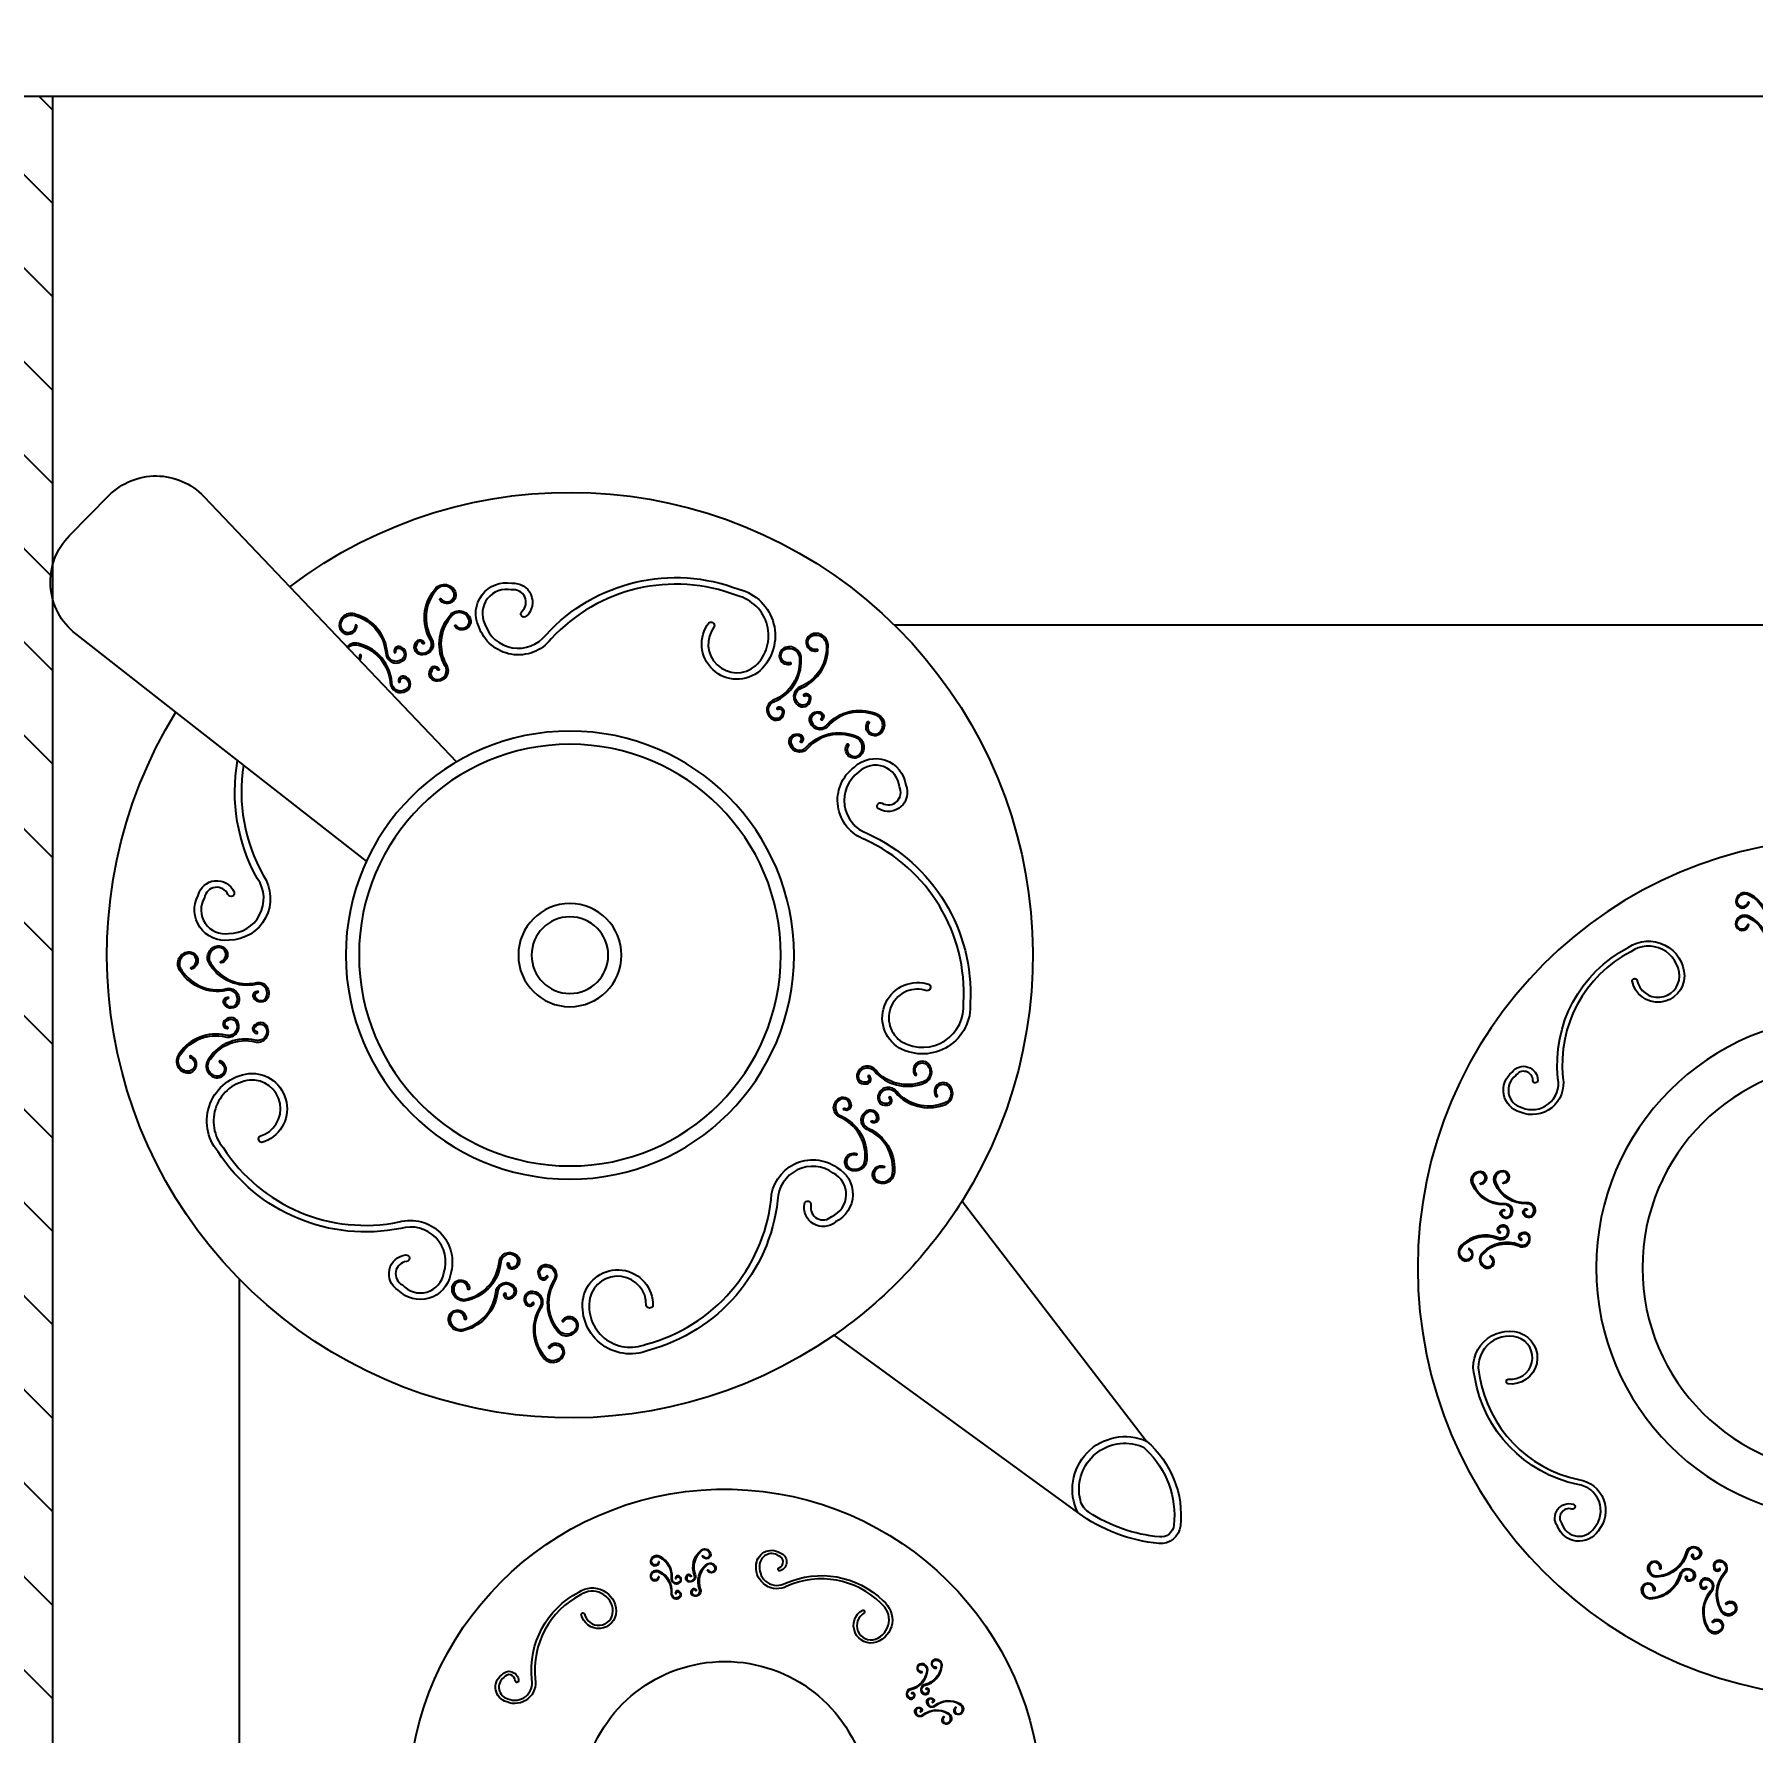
# Model space of a CAD drawing. Header units: millimetres. Extents: x 1999 to 2304, y 1614 to 1800.
# Drawn here: x 2041.0104 to 2041.2703, y 1626.0417 to 1626.2987 of the extents above; entities that cross this region are included whole.
import ezdxf

# ---------------------------------------------------------------- set-up
doc = ezdxf.new("R2010")
doc.units = ezdxf.units.MM
doc.header["$LTSCALE"] = 0.03
doc.header["$PDMODE"] = 34
doc.linetypes.add('HIDDEN', pattern=[9.524999999999999, 6.35, -3.175])
doc.layers.add('COTA', color=250, linetype='Continuous')
doc.layers.add('Layout', color=6, linetype='Continuous')
doc.styles.get("Standard").update_dxf_attribs({"font": 'arial.ttf'})
doc.dimstyles.new('TICK01', dxfattribs={"dimscale": 0, "dimtxt": 2, "dimasz": 1.5, "dimexe": 0.18, "dimexo": 0.06, "dimgap": 0.09, "dimtad": 1, "dimzin": 4, "dimdsep": 46, "dimtxsty": 'Standard', "dimblk": 'TICK1', "dimcen": 0.09, "dimclrd": 256, "dimclre": 256, "dimclrt": 4, "dimaunit": 1, "dimadec": 0, "dimazin": 0, "dimtfac": 1, "dimtix": 1, "dimtmove": 2, "dimatfit": 3, "dimldrblk": 'TICK1', "dimfxl": 1, "dimtolj": 1, "dimtzin": 12, "dimarcsym": 0})

# ---------------------------------------------------------------- blocks, each defined once
blk = doc.blocks.new('TICK1')
for p, q in [((0, 1), (0, -1)), ((0.5, 0.5), (-0.5, -0.5)), ((-1, 0), (1, 0))]:
    blk.add_line(p, q)
blk = doc.blocks.new('*D223')
at = {"layer": 'COTA', "linetype": 'HIDDEN', "lineweight": -2}
for p, q in [((2040.933096753482, 1625.812392267823), (2040.933096753482, 1626.410255481111)), ((2043.310096753481, 1625.812392267824), (2043.310096753481, 1626.410255481111))]:
    blk.add_line(p, q, dxfattribs=at)
at = {"layer": 'COTA', "lineweight": -2}
blk.add_line((2041.00809675342, 1626.401255481118), (2043.235096753543, 1626.401255481118), dxfattribs=at)
at = {"layer": 'DEFPOINTS', "color": 0}
for p in [(2043.310096753481, 1626.401255481118), (2040.933096753482, 1625.809392267826), (2043.310096753481, 1625.809392267826)]:
    blk.add_point(p, dxfattribs=at)
at = {"layer": 'COTA', "lineweight": -2, "xscale": 0.07499999993790162, "yscale": 0.07499999993790162, "zscale": 0.07499999993790162, "rotation": 180}
blk.add_blockref('TICK1', (2040.933096753482, 1626.401255481118), dxfattribs=at)
at = {"layer": 'COTA', "lineweight": -2, "xscale": 0.07499999993790162, "yscale": 0.07499999993790162, "zscale": 0.07499999993790162}
blk.add_blockref('TICK1', (2043.310096753481, 1626.401255481118), dxfattribs=at)
at = {"layer": 'COTA', "color": 4, "insert": (2042.121596753481, 1626.456846886256), "char_height": 0.09999999991720215, "attachment_point": 5}
blk.add_mtext('\\A1;2.38', dxfattribs=at)
blk = doc.blocks.new('*D248')
at = {"layer": 'COTA', "linetype": 'HIDDEN', "lineweight": -2}
for p, q in [((2044.045096753481, 1632.161392267825), (2044.045096753481, 1629.874607545169)), ((2040.933096753482, 1625.484392267824), (2040.933096753482, 1629.892607545154))]:
    blk.add_line(p, q, dxfattribs=at)
at = {"layer": 'COTA', "lineweight": -2}
blk.add_line((2041.00809675342, 1629.883607545162), (2043.970096753543, 1629.883607545162), dxfattribs=at)
at = {"layer": 'DEFPOINTS', "color": 0}
for p in [(2044.045096753481, 1632.164392267823), (2044.045096753481, 1629.883607545162), (2040.933096753482, 1625.481392267827)]:
    blk.add_point(p, dxfattribs=at)
at = {"layer": 'COTA', "lineweight": -2, "xscale": 0.07499999993790162, "yscale": 0.07499999993790162, "zscale": 0.07499999993790162, "rotation": 180}
blk.add_blockref('TICK1', (2040.933096753482, 1629.883607545162), dxfattribs=at)
at = {"layer": 'COTA', "lineweight": -2, "xscale": 0.07499999993790162, "yscale": 0.07499999993790162, "zscale": 0.07499999993790162}
blk.add_blockref('TICK1', (2044.045096753481, 1629.883607545162), dxfattribs=at)
at = {"layer": 'COTA', "color": 4, "insert": (2042.489096753481, 1629.9391989503), "char_height": 0.09999999991720215, "attachment_point": 5}
blk.add_mtext('\\A1;3.11', dxfattribs=at)
blk = doc.blocks.new('Café')
at = {"layer": 'Layout', "color": 250}
for p, q in [((-0.4499999997356099, 0.3000000005486072), (-0.4500000004527465, 0.09903343684987931)), ((-0.350966564713417, 0), (0, 0))]:
    blk.add_line(p, q, dxfattribs=at)
for points in [[(-0.3434057459171527, 0.1653000540313769, -0.9050331660209078), (-0.3427560682293915, 0.1661590647049707, -0.596243571333223), (-0.342886472781629, 0.1647924398471332, -0.3086248165771714), (-0.346487720807545, 0.1650281560064286, 0.5958408914528598), (-0.347798055142448, 0.1645742710311424, 0.6115136090079905), (-0.3470479612483359, 0.1638674318992344, 0.7168281961218632), (-0.3468800724408538, 0.1645281536934817, 0.988855708949305), (-0.3469481331330826, 0.1644233060064835, -0.7427467803439213), (-0.3470735877463085, 0.1639913473632078, -0.6304347326884606), (-0.3476758987026187, 0.1645464820776397, -0.6020962981092473), (-0.3465687604416416, 0.1649328540797796, 0.3083770235826342), (-0.3428298951866964, 0.1646806943304, 0.5930468563147251), (-0.3426864589828256, 0.166262888250003, 0.905033166019811), (-0.3434906898064582, 0.1652083496337582, 0.664168722733176)], [(-0.3416020078575457, 0.1638852763858267, -0.9050331660209078), (-0.3409523315067418, 0.1647442857633905, -0.596243571333223), (-0.341082734722022, 0.163377662201583, -0.3086248165771714), (-0.3446839840848952, 0.163613377063939, 0.5958408914528598), (-0.3459943170823863, 0.1631594933855922, 0.6115136090079905), (-0.3452442232692192, 0.1624526543373577, 0.7168281961218632), (-0.3450763357182041, 0.1631133747514468, 0.988855708949305), (-0.3451443950730209, 0.163008528361388, -0.7427467803439213), (-0.3452698496862467, 0.1625765697176575, -0.6304347326884606), (-0.345872160642557, 0.1631317044320895, -0.6020962981092473), (-0.3447650237189919, 0.1635180751377447, 0.3083770235826342), (-0.3410261571266346, 0.1632659166853045, 0.5930468563147251), (-0.3408827210037089, 0.1648481106881263, 0.905033166019811), (-0.3416869517463965, 0.163793571988208, 0.664168722733176)], [(-0.3977805563076799, 0.1496549001972198, -0.9050331660209078), (-0.3934891506096392, 0.1492760724822801, -0.596243571333223), (-0.3983990267647641, 0.1468168426376906, -0.3086248165771714), (-0.4052452977957728, 0.1595259493865342, 0.5958408914528598), (-0.4095658352489409, 0.1630045601286838, 0.6115136090079905), (-0.4103696766082976, 0.1589610411319882, 0.7168281961218632), (-0.4077733243011608, 0.1597945767371129, 0.988855708949305), (-0.4082732577303432, 0.15980272024035, -0.7427467803439213), (-0.410003990192763, 0.1593109881341661, -0.6304347326884606), (-0.4094007084759141, 0.1625314377793075, -0.6020962981092473), (-0.4057404284744734, 0.1595983594843347, 0.3083770235826342), (-0.398657742695832, 0.1463878040567579, 0.5930468563147251), (-0.3929893925501347, 0.149260503563255, 0.905033166019811), (-0.3982717781095744, 0.1497481827927913, 0.664168722733176)], [(-0.3467417780507276, 0.1584310349917359, 0.9050331660209078), (-0.3470152230938766, 0.1573893010395295, 0.596243571333223), (-0.3460217569386259, 0.1583367685757366, 0.3086248165771714), (-0.348433649168328, 0.1610214152910885, -0.5958408914528598), (-0.3488870918458815, 0.162331902409278, -0.6115136090079905), (-0.3478677744992638, 0.1621794041247995, -0.7168281961218632), (-0.3482832624381444, 0.1616389319233349, -0.988855708949305), (-0.3482429392151971, 0.1617572496124922, 0.7427467803439213), (-0.3479810104836361, 0.1621229282891363, 0.6304347326884606), (-0.348789722231686, 0.1622530758822904, 0.6020962981092473), (-0.3484088532673013, 0.1611440325441436, -0.3083770235826342), (-0.3458989487953659, 0.1583613934590176, -0.5930468563147251), (-0.3470537829157365, 0.1572703985143562, -0.905033166019811), (-0.3467222241401942, 0.1585544955532896, -0.664168722733176)], [(-0.3445754176236733, 0.157762910704605, 0.9050331660209078), (-0.344848862667277, 0.1567211767523986, 0.596243571333223), (-0.3438553965920619, 0.1576686443718245, 0.3086248165771714), (-0.3462672887412737, 0.1603532910039576, -0.5958408914528598), (-0.3467207314192819, 0.1616637781221471, -0.6115136090079905), (-0.3457014154905664, 0.1615112786244026, -0.7168281961218632), (-0.3461169020920352, 0.1609708077198775, -0.988855708949305), (-0.3460765788690878, 0.1610891254090348, 0.7427467803439213), (-0.3458146514749387, 0.1614548027887395, 0.6304347326884606), (-0.346623363222534, 0.1615849503818936, 0.6020962981092473), (-0.346242492921192, 0.1604759083411409, -0.3083770235826342), (-0.3437325897866685, 0.1576932679586207, -0.5930468563147251), (-0.3448874239065844, 0.1566022730139593, -0.905033166019811), (-0.3445558637126851, 0.1578863712657039, -0.664168722733176)], [(-0.3554724577147681, 0.1495460012006333, -0.9050331660209078), (-0.3537860545156946, 0.153510307333363, -0.596243571333223), (-0.3529644230657141, 0.148080794141606, -0.3086248165771714), (-0.3671671169136062, 0.1454969327928666, 0.5958408914528598), (-0.3718105906650635, 0.1424628060494797, 0.6115136090079905), (-0.3682133768852509, 0.1404487926970432, 0.7168281961218632), (-0.3682037989592573, 0.1431756473930363, 0.988855708949305), (-0.3683660318847615, 0.1427026984333679, -0.7427467803439213), (-0.3684331932154237, 0.1409047194197228, -0.6304347326884606), (-0.3713095981679544, 0.1424736496319383, -0.6020962981092473), (-0.3673889866854552, 0.1450484114884603, 0.3083770235826342), (-0.3526363309883891, 0.1477021597265775, 0.5930468563147251), (-0.353616814005818, 0.1539807931740143, 0.905033166019811), (-0.3557129718460601, 0.1491076473967041, 0.664168722733176)], [(-0.2270815724573367, 0.1509515583593384, 0.9050331660209078), (-0.2258312671024214, 0.1519746388066778, 0.596243571333223), (-0.2278722238193041, 0.1517007799775456, 0.3086248165771714), (-0.2273123258705709, 0.1463163803405223, -0.5958408914528598), (-0.2279174881623476, 0.144326280678797, -0.6115136090079905), (-0.2290199992075941, 0.1454100516239123, -0.7168281961218632), (-0.2280392728152947, 0.1456996019442158, -0.988855708949305), (-0.2281925243546539, 0.1455915721344354, 0.7427467803439213), (-0.2288327924616169, 0.1453787480463689, 0.6304347326884606), (-0.2279661484490134, 0.14450778726723, 0.6020962981092473), (-0.2274505251243681, 0.1461894433405178, -0.3083770235826342), (-0.2280429647298661, 0.1517791743863199, -0.5930468563147251), (-0.2256796380097512, 0.1520849327562246, -0.905033166019811), (-0.227214154342164, 0.1508189765536372, -0.664168722733176)], [(-0.2250417100499362, 0.1482307403725827, 0.9050331660209078), (-0.2237914047764207, 0.1492538209031409, 0.596243571333223), (-0.2258323614933033, 0.1489799620740087, 0.3086248165771714), (-0.2252724635445702, 0.1435955624369853, -0.5958408914528598), (-0.2258776258363469, 0.1416054627752601, -0.6115136090079905), (-0.2269801368815934, 0.1426892337199206, -0.7168281961218632), (-0.225999410489294, 0.1429787840402241, -0.988855708949305), (-0.2261526619472534, 0.1428707541472249, 0.7427467803439213), (-0.2267929301356162, 0.1426579301428319, 0.6304347326884606), (-0.2259262861230127, 0.1417869693641478, 0.6020962981092473), (-0.2254106627983674, 0.1434686254365261, -0.3083770235826342), (-0.2260031024038653, 0.149058356482783, -0.5930468563147251), (-0.2236397756837505, 0.1493641148526876, -0.905033166019811), (-0.2251742920157085, 0.1480981586501002, -0.664168722733176)], [(-0.3866324583946152, 0.1440971565239124, 0.9050331660209078), (-0.3877077050319713, 0.1440353038033209, 0.596243571333223), (-0.3864996125230391, 0.1433832450743466, 0.3086248165771714), (-0.3846916776119542, 0.1465066917539843, -0.5958408914528598), (-0.383585451100771, 0.1473429054776716, -0.6115136090079905), (-0.3834155001154613, 0.1463263528257812, -0.7168281961218632), (-0.3840579116435947, 0.1465544898460394, -0.988855708949305), (-0.3839329252987227, 0.1465527017098793, 0.7427467803439213), (-0.3835042041182533, 0.1464165937059079, 0.6304347326884606), (-0.3836303315920304, 0.1472259424126605, 0.6020962981092473), (-0.3845673987166265, 0.1465210007004316, -0.3083770235826342), (-0.386438243244811, 0.1432740581699363, -0.5930468563147251), (-0.3878327054867441, 0.1440352336890101, -0.905033166019811), (-0.3865089978494325, 0.1441167103293992, -0.664168722733176)], [(-0.3790687424643693, 0.1430470453069574, -0.9050331660209078), (-0.3780510141145896, 0.1426946134897662, -0.596243571333223), (-0.3793910479839724, 0.1423963255747367, -0.3086248165771714), (-0.3802797165376433, 0.1458941556902573, 0.5958408914528598), (-0.3811163010177552, 0.1470001001393939, 0.6115136090079905), (-0.3815567532560635, 0.1460682933425232, 0.7168281961218632), (-0.3808764896307366, 0.1461127961574675, 0.988855708949305), (-0.3809972368817398, 0.1461451250788741, -0.7427467803439213), (-0.381446822151247, 0.1461309565383999, -0.6304347326884606), (-0.38110498242213, 0.1468753341773663, -0.6020962981092473), (-0.3803953958731654, 0.1459417797027527, 0.3083770235826342), (-0.3794798409185205, 0.1423079852024784, 0.5930468563147251), (-0.3779307612339835, 0.1426604934376883, 0.905033166019811), (-0.379182207806025, 0.1430994924457991, 0.664168722733176)], [(-0.2360878342014985, 0.1461435020614772, -0.9050331660209078), (-0.2376336053885097, 0.1456738769152253, -0.596243571333223), (-0.2362704332103931, 0.1472173366678362, -0.3086248165771714), (-0.2321080525248362, 0.1437561479478973, 0.5958408914528598), (-0.2301177485510379, 0.1431516565467064, 0.6115136090079905), (-0.2304048025393968, 0.1446707643603986, 0.7168281961218632), (-0.2311910825724226, 0.1440169856737157, 0.988855708949305), (-0.2310160488273141, 0.1440842135802995, -0.7427467803439213), (-0.2304829577892633, 0.144497795872212, -0.6304347326884606), (-0.2302414878154195, 0.1432930815353757, -0.6020962981092473), (-0.2319256834630323, 0.1438003486005073, 0.3083770235826342), (-0.2362405689095795, 0.1474028256061501, 0.5930468563147251), (-0.2378096188640484, 0.145609256417174, 0.905033166019811), (-0.2359039008692889, 0.1461798935406478, 0.664168722733176)], [(-0.3865984416793253, 0.1418303629493494, 0.9050331660209078), (-0.3876736869797242, 0.1417685115252425, 0.596243571333223), (-0.386465594470792, 0.141116452796723, 0.3086248165771714), (-0.3846576594787621, 0.144239899393142, -0.5958408914528598), (-0.3835514343854811, 0.1450761119031085, -0.6115136090079905), (-0.3833814834001714, 0.1440595592516729, -0.7168281961218632), (-0.3840238949292143, 0.1442876962714763, -0.988855708949305), (-0.3838989071650758, 0.144285909349037, 0.7427467803439213), (-0.3834701859850611, 0.1441498013446108, 0.6304347326884606), (-0.3835963135397833, 0.1449591501345822, 0.6020962981092473), (-0.3845333805834343, 0.1442542083391345, -0.3083770235826342), (-0.3864042265295211, 0.141007264595828, -0.5930468563147251), (-0.387798687434497, 0.1417684414118412, -0.905033166019811), (-0.3864749797162403, 0.1418499179681021, -0.664168722733176)], [(-0.3798568914226053, 0.1408943975898183, -0.9050331660209078), (-0.3788391617358684, 0.1405419670691117, -0.596243571333223), (-0.3801791970236081, 0.1402436779403615, -0.3086248165771714), (-0.381067864239867, 0.1437415093532763, 0.5958408914528598), (-0.3819044499759912, 0.1448474524222547, 0.6115136090079905), (-0.3823449022952445, 0.1439156457086028, 0.7168281961218632), (-0.3816646386699176, 0.1439601485235471, 0.988855708949305), (-0.3817853858399758, 0.1439924773612802, -0.7427467803439213), (-0.3822349698530161, 0.1439783102014189, -0.6304347326884606), (-0.3818931301243538, 0.1447226878403853, -0.6020962981092473), (-0.3811835448314014, 0.143789131984704, 0.3083770235826342), (-0.3802679885397993, 0.140155338781824, 0.5930468563147251), (-0.3787189089362073, 0.1405078471007073, 0.905033166019811), (-0.3799703555082488, 0.1409468461088181, 0.664168722733176)], [(-0.2351463308118582, 0.1428363175255072, -0.9050331660209078), (-0.2366921019993242, 0.1423666923788005, -0.596243571333223), (-0.23532893115771, 0.1439101508349268, -0.3086248165771714), (-0.2311665491356507, 0.140448963412382, 0.5958408914528598), (-0.2291762464988096, 0.1398444707137969, 0.6115136090079905), (-0.2294632991502112, 0.1413635798244286, 0.7168281961218632), (-0.2302495791832371, 0.1407098011377457, 0.988855708949305), (-0.2300745454376738, 0.1407770290438748, -0.7427467803439213), (-0.229541454399623, 0.141190611336242, -0.6304347326884606), (-0.229299984426234, 0.1399858969998604, -0.6020962981092473), (-0.2309841800729373, 0.1404931640645373, 0.3083770235826342), (-0.2352990655199392, 0.1440956410701801, 0.5930468563147251), (-0.2368681154744081, 0.142302071881204, 0.905033166019811), (-0.2349623974791939, 0.1428727090046777, 0.664168722733176)], [(-0.2580510389275332, 0.114145345763518, -0.9050331660209078), (-0.2566022908272316, 0.1078476948950993, -0.596243571333223), (-0.262386443665946, 0.1137121329666115, -0.3086248165771714), (-0.2474292455444811, 0.1293699146963263, 0.5958408914528598), (-0.2444693940883553, 0.1371459535093891, 0.6115136090079905), (-0.2506104165563556, 0.1364184254612155, 0.7168281961218632), (-0.2482178316968202, 0.1331008743068196, 0.988855708949305), (-0.2484379459992851, 0.1338178472146865, -0.7427467803439213), (-0.2499416826972265, 0.1360589535775034, -0.6304347326884606), (-0.2450678005861846, 0.1366910809883848, -0.6020962981092473), (-0.2475554524125982, 0.1301098243302476, 0.3083770235826342), (-0.2631184258102621, 0.1138823430760567, 0.5930468563147251), (-0.2563928522131391, 0.1071275309859629, 0.905033166019811), (-0.2581456561897539, 0.1148893533877526, 0.664168722733176)], [(-0.4030466874892227, 0.1094430670512452, 0.9050331660209078), (-0.4011795290539339, 0.110517142830588, 0.596243571333223), (-0.4039239267540324, 0.1106005292397754, 0.3086248165771714), (-0.4043577996840213, 0.1033956718641207, -0.5958408914528598), (-0.4055864793281216, 0.1009092505053673, -0.6115136090079905), (-0.4068012463408195, 0.1025746006742452, -0.7168281961218632), (-0.4054481661069076, 0.1027423199951158, -0.988855708949305), (-0.40567324964195, 0.1026335203512758, 0.7427467803439213), (-0.4065617801138615, 0.1024927282726935, 0.6304347326884606), (-0.4056110361466381, 0.1011585999747808, 0.6020962981092473), (-0.4045671930580284, 0.1032587272387104, -0.3083770235826342), (-0.4041314947148749, 0.1107407707616517, -0.5930468563147251), (-0.4009560865310959, 0.1106292745246833, -0.905033166019811), (-0.4032499184813787, 0.1092974756809895, -0.664168722733176)], [(-0.3884400610386365, 0.1030593401431474, -0.9050331660209078), (-0.3969822091089554, 0.1019322112236409, -0.596243571333223), (-0.3884672094609414, 0.1088686033120325, -0.3086248165771714), (-0.369574299947999, 0.08703676272835992, 0.5958408914528598), (-0.3596269580675653, 0.08212539679362862, 0.6115136090079905), (-0.3598165828966557, 0.09036850428702792, 0.7168281961218632), (-0.3645224253600645, 0.0876119936481814, 0.988855708949305), (-0.3635429495479912, 0.08781355446382122, -0.7427467803439213), (-0.3603782303794105, 0.08952630099093994, -0.6304347326884606), (-0.36015510389052, 0.08297716283988166, -0.6020962981092473), (-0.3685762454429096, 0.08711077791832622, 0.3083770235826342), (-0.3881487829239632, 0.109818676192674, 0.5930468563147251), (-0.3979645709387114, 0.1017452240910757, 0.905033166019811), (-0.3874405593414849, 0.1030909077488218, 0.664168722733176)], [(-0.4159395170863718, 0.1050757985702262, -0.9050331660209078), (-0.418075054397832, 0.1047940159745053, -0.596243571333223), (-0.4159463051541934, 0.1065281133481335, -0.3086248165771714), (-0.4112230768137124, 0.101070154216643, 0.5958408914528598), (-0.4087362422856131, 0.09984231169784152, 0.6115136090079905), (-0.4087836479052385, 0.1019030893028798, 0.7168281961218632), (-0.4099601088150848, 0.1012139612774376, 0.988855708949305), (-0.4097152401554922, 0.1012643511151623, -0.7427467803439213), (-0.4089240593812065, 0.1016925387405649, -0.6304347326884606), (-0.4088682777387476, 0.1000552541821094, -0.6020962981092473), (-0.4109735631877811, 0.1010886580145893, 0.3083770235826342), (-0.4158666975781671, 0.1067656326038673, 0.5930468563147251), (-0.4183206455645632, 0.1047472685848447, 0.905033166019811), (-0.4156896416620839, 0.1050836904722132, 0.664168722733176)], [(-0.4009546869415317, 0.1054204365639748, 0.9050331660209078), (-0.3990875285066977, 0.1064945123428629, 0.596243571333223), (-0.4018319262063414, 0.106577898752505, 0.3086248165771714), (-0.4022657991367851, 0.09937304137685032, -0.5958408914528598), (-0.4034944787804307, 0.09688662001809689, -0.6115136090079905), (-0.4047092471305405, 0.09855196888958062, -0.7168281961218632), (-0.4033561655592166, 0.09871968950784549, -0.988855708949305), (-0.403581249094259, 0.09861088986355071, 0.7427467803439213), (-0.4044697809035824, 0.0984700964884837, 0.6304347326884606), (-0.4035190369368138, 0.09713596819011627, 0.6020962981092473), (-0.4024751925103374, 0.09923609675144007, -0.3083770235826342), (-0.4020394941671839, 0.1067181402739266, -0.5930468563147251), (-0.3988640859834049, 0.1066066440374129, -0.905033166019811), (-0.4011579192710997, 0.1052748438967797, -0.664168722733176)], [(-0.4468902141834405, 0.07739039406743586, -0.9050331660209078), (-0.4484579197114726, 0.06891802584988227, -0.596243571333223), (-0.4524235409357971, 0.0791597358259537, -0.3086248165771714), (-0.4258219964540331, 0.09038155130230052, 0.5958408914528598), (-0.4180771114515665, 0.09832433862567314, 0.6115136090079905), (-0.4259753708033713, 0.1006912550895436, 0.7168281961218632), (-0.4248079586291169, 0.09536392424462292, 0.988855708949305), (-0.4246969790633557, 0.09635774774261563, -0.7427467803439213), (-0.4253479458452603, 0.0998968419247035, -0.6304347326884606), (-0.419050395791146, 0.09808525195677475, -0.6020962981092473), (-0.4255839736269991, 0.09135362875787223, 0.3083770235826342), (-0.4532287148012983, 0.07975616606137237, 0.5930468563147251), (-0.4485836499247853, 0.0679259620772541, 0.905033166019811), (-0.4466113731159567, 0.07835073202687681, 0.664168722733176)], [(-0.4154198626074503, 0.1005205571721604, -0.9050331660209078), (-0.4175553999189106, 0.1002387745759847, -0.596243571333223), (-0.415426650675272, 0.1019728719496129, -0.3086248165771714), (-0.410703422334791, 0.09651491281812241, 0.5958408914528598), (-0.4082165878876367, 0.09528707038299444, 0.6115136090079905), (-0.408263993426317, 0.09734784790481399, 0.7168281961218632), (-0.4094404543361634, 0.09665871987891705, 0.988855708949305), (-0.4091955857579705, 0.09670910980076997, -0.7427467803439213), (-0.408404404902285, 0.09713729734204435, -0.6304347326884606), (-0.4083486233407712, 0.09550001286680754, -0.6020962981092473), (-0.4104539087088597, 0.09653341661561399, 0.3083770235826342), (-0.4153470430992456, 0.1022103912048919, 0.5930468563147251), (-0.4178009910856417, 0.1001920271863241, 0.905033166019811), (-0.4151699871831624, 0.1005284490732379, 0.664168722733176)], [(-0.2640302076124499, 0.09456623746609694, 0.9050331660209078), (-0.2646168493829464, 0.09607149679186477, 0.596243571333223), (-0.2649870841833035, 0.09404580471846202, 0.3086248165771714), (-0.2596931971334016, 0.0929144300025655, -0.5958408914528598), (-0.2579875052538227, 0.09172391165202498, -0.6115136090079905), (-0.2593589275033992, 0.09101026320331584, -0.7168281961218632), (-0.2593312454164334, 0.09203246474544358, -0.988855708949305), (-0.2592758600117122, 0.09185333183177136, 0.7427467803439213), (-0.2592713063258998, 0.09117863513893099, 0.6304347326884606), (-0.2581751659631664, 0.09173372073246355, 0.6020962981092473), (-0.2596151799798463, 0.0927437674176872, -0.3083770235826342), (-0.265114403141979, 0.09390764659474371, -0.5930468563147251), (-0.2646748883180408, 0.09624978866258971, -0.905033166019811), (-0.2639450840988502, 0.09439917409690679, -0.664168722733176)], [(-0.2608122032402207, 0.0956654834112669, 0.9050331660209078), (-0.2613988450912075, 0.09717074282025351, 0.596243571333223), (-0.2617690798920194, 0.09514505074776025, 0.3086248165771714), (-0.2564751940976748, 0.09401367465125077, -0.5958408914528598), (-0.2547695022185508, 0.09282315630071025, -0.6115136090079905), (-0.2561409232125698, 0.09210950923170458, -0.7168281961218632), (-0.2561132410437494, 0.09313171069061355, -0.988855708949305), (-0.256057855639483, 0.09295257777694133, 0.7427467803439213), (-0.2560533020346156, 0.09227788116731972, 0.6304347326884606), (-0.2549571615913919, 0.09283296667717877, 0.6020962981092473), (-0.2563971756071624, 0.09384301336285716, -0.3083770235826342), (-0.2618964001071618, 0.09500689124297423, -0.5930468563147251), (-0.2614568853641686, 0.09734903339449374, -0.905033166019811), (-0.2607270810635782, 0.09549841874513731, -0.664168722733176)], [(-0.2622405616270953, 0.08451500120236233, -0.9050331660209078), (-0.262271590598175, 0.08289976442574698, -0.596243571333223), (-0.2633182650879462, 0.08467317235954397, -0.3086248165771714), (-0.258740233115077, 0.0875622657204076, 0.5958408914528598), (-0.2575502886970753, 0.0892683594142909, 0.6115136090079905), (-0.2590837514503619, 0.08946478539155578, 0.7168281961218632), (-0.2587049453622967, 0.08851495933276965, 0.988855708949305), (-0.2587147941571857, 0.08870220064272871, -0.7427467803439213), (-0.258943399857344, 0.08933700451780169, -0.6304347326884606), (-0.2577230293668435, 0.08919437946678954, -0.6020962981092473), (-0.258725914513434, 0.08774936831650848, 0.3083770235826342), (-0.263485446224422, 0.08475889503279177, 0.5930468563147251), (-0.2622645254250529, 0.08271239677424091, 0.905033166019811), (-0.2622183332050554, 0.08470117982051306, 0.664168722733176)], [(-0.2588043008013301, 0.08438844840748061, -0.9050331660209078), (-0.2588353311089122, 0.08277321033438056, -0.596243571333223), (-0.259882004181236, 0.08454661948098874, -0.3086248165771714), (-0.2553039722083668, 0.08743571284230711, 0.5958408914528598), (-0.2541140292078126, 0.08914180532292448, 0.6115136090079905), (-0.2556474919615539, 0.08933823130018936, 0.7168281961218632), (-0.2552686845360768, 0.08838840653788793, 0.988855708949305), (-0.2552785333309657, 0.088575647847847, -0.7427467803439213), (-0.2555071403685361, 0.08921045042598053, -0.6304347326884606), (-0.2542867698775808, 0.08906782537496838, -0.6020962981092473), (-0.2552896550241712, 0.08762281422514206, 0.3083770235826342), (-0.2600491867356141, 0.08463234094142535, 0.5930468563147251), (-0.2588282645178879, 0.08258584389568568, 0.905033166019811), (-0.2587820737167021, 0.08457462572914665, 0.664168722733176)], [(-0.3525453850306803, 0.08217873955510413, -0.9050331660209078), (-0.3534732942266601, 0.08412267956765618, -0.596243571333223), (-0.351166248221034, 0.08263398441459913, -0.3086248165771714), (-0.3548975191229147, 0.07645532591260462, 0.5958408914528598), (-0.355296791593446, 0.07371078121951768, 0.6115136090079905), (-0.3533515264994094, 0.07439268122772091, 0.7168281961218632), (-0.3543704715375497, 0.07529861017138728, 0.988855708949305), (-0.3542468785622077, 0.07508129774697636, -0.7427467803439213), (-0.3535951618800937, 0.0744611570924576, -0.6304347326884606), (-0.3551350744442061, 0.07390215708375081, -0.6020962981092473), (-0.3548028178734057, 0.07622374156954947, 0.3083770235826342), (-0.3509157560747553, 0.08263167042861141, 0.5930468563147251), (-0.353593644900684, 0.08434180446630535, 0.905033166019811), (-0.352460664822047, 0.08194353156960688, 0.664168722733176)], [(-0.3567170958253882, 0.08027687104305414, -0.9050331660209078), (-0.3576450036844108, 0.08222081235300038, -0.596243571333223), (-0.3553379590975965, 0.0807321159866774, -0.3086248165771714), (-0.3590692299180773, 0.07455345740055463, 0.5958408914528598), (-0.3594685023886086, 0.0718089127074677, 0.6115136090079905), (-0.3575232359571601, 0.07249081401261037, 0.7168281961218632), (-0.3585421823327124, 0.07339674165979204, 0.988855708949305), (-0.3584185893569156, 0.07317942923538112, -0.7427467803439213), (-0.3577668713382991, 0.0725592898778018, -0.6304347326884606), (-0.3593067839019568, 0.07200028986864027, -0.6020962981092473), (-0.3589745273316112, 0.07432187435398419, 0.3083770235826342), (-0.355087465532506, 0.08072980321395562, 0.5930468563147251), (-0.3577653543584347, 0.08243993725164955, 0.905033166019811), (-0.3566323742802524, 0.08004166435449633, 0.664168722733176)], [(-0.3444077622070836, 0.07126648956210602, 0.9050331660209078), (-0.342809272424347, 0.06982262312914145, 0.596243571333223), (-0.34357803188459, 0.07245846954111812, 0.3086248165771714), (-0.3505643320909257, 0.07064468310346683, -0.5958408914528598), (-0.3533087426067141, 0.0710448798720904, -0.6115136090079905), (-0.3521002856427913, 0.07271481377011924, -0.7168281961218632), (-0.3515226489507768, 0.07147978703079616, -0.988855708949305), (-0.3516956785765615, 0.07166023299561175, 0.7427467803439213), (-0.352104151137155, 0.07246176858944864, 0.6304347326884606), (-0.3530791874095485, 0.07114528850189572, 0.6020962981092473), (-0.3507592810697133, 0.07080150900929993, -0.3083770235826342), (-0.3435087970651693, 0.07269921414382452, -0.5930468563147251), (-0.3426335811859644, 0.0696447676298817, -0.905033166019811), (-0.3446090299762545, 0.07141478405065982, -0.664168722733176)], [(-0.2385955098716295, 0.05373877921647363, -0.9050331660209078), (-0.2321584006554076, 0.05317053829321594, -0.596243571333223), (-0.2395232135509104, 0.04948169482304365, -0.3086248165771714), (-0.2497926207656747, 0.06854535429783937, 0.5958408914528598), (-0.2562734289508626, 0.07376326846588199, 0.6115136090079905), (-0.2574791889846892, 0.0676979919162477, 0.7168281961218632), (-0.2535846604837388, 0.06894829528209812, 0.988855708949305), (-0.2543345613357815, 0.0689605099300934, -0.7427467803439213), (-0.2569306607797444, 0.06822291120579393, -0.6304347326884606), (-0.2560257361587901, 0.07305358757639624, -0.6020962981092473), (-0.2505353161554922, 0.06865397013461916, 0.3083770235826342), (-0.2399112881157635, 0.04883813630340228, 0.5930468563147251), (-0.2314087635254509, 0.05314718487306891, 0.905033166019811), (-0.2393323419451008, 0.05387870380036475, 0.664168722733176)], [(-0.4574751944273885, 0.06547134723251702, 0.9050331660209078), (-0.4579197181951713, 0.06757902757300371, 0.596243571333223), (-0.4588470890917051, 0.06499471758235131, 0.3086248165771714), (-0.4521289369185979, 0.06235565752086814, -0.5958408914528598), (-0.450143892855067, 0.06041876701402771, -0.6115136090079905), (-0.4521031172412222, 0.05977807593518492, -0.7168281961218632), (-0.4518445032872478, 0.06111676002393551, -0.988855708949305), (-0.4518105838592419, 0.06086907133550312, 0.7427467803439213), (-0.451951253612151, 0.05998052120622788, 0.6304347326884606), (-0.4503886259849423, 0.06047246398912876, 0.6020962981092473), (-0.4520634003438317, 0.06211419481888925, -0.3083770235826342), (-0.4590446081074333, 0.06484064689794877, -0.5930468563147251), (-0.457957314619307, 0.06782618404832874, -0.905033166019811), (-0.4573995310215651, 0.06523307158096259, -0.664168722733176)], [(-0.4530029824236408, 0.06621789515367027, 0.9050331660209078), (-0.4534475049354114, 0.06832557687476992, 0.596243571333223), (-0.4543748758319452, 0.06574126688366277, 0.3086248165771714), (-0.4476567235774382, 0.06310220673850608, -0.5958408914528598), (-0.4456716795948523, 0.06116531631579392, -0.6115136090079905), (-0.4476309039814623, 0.06052462523649638, -0.7168281961218632), (-0.4473722900270332, 0.06186330932524697, -0.988855708949305), (-0.4473383705990273, 0.06161562063681458, 0.7427467803439213), (-0.4474790403519364, 0.06072707050799409, 0.6304347326884606), (-0.4459164127251825, 0.06121901329134971, 0.6020962981092473), (-0.4475911870836171, 0.0628607441202007, -0.3083770235826342), (-0.4545723961846306, 0.06558719490277554, -0.5930468563147251), (-0.4534851013590924, 0.06857273335009495, -0.905033166019811), (-0.4529273177613504, 0.06597962088227405, -0.664168722733176)], [(-0.3475870484153347, 0.06803381763739935, 0.9050331660209078), (-0.3459885572951862, 0.06658995250091948, 0.596243571333223), (-0.3467573180123509, 0.06922579753273794, 0.3086248165771714), (-0.3537436182182319, 0.06741201109463191, -0.5958408914528598), (-0.3564880288149652, 0.06781220794692899, -0.6115136090079905), (-0.3552795705140852, 0.06948214314144252, -0.7168281961218632), (-0.3547019351590279, 0.06824711510563475, -0.988855708949305), (-0.3548749647852674, 0.06842756107090509, 0.7427467803439213), (-0.3552834372644611, 0.06922909658106846, 0.6304347326884606), (-0.3562584722003521, 0.06791261778954549, 0.6020962981092473), (-0.3539385658596075, 0.0675688382978592, -0.3083770235826342), (-0.346688081855973, 0.06946654343238379, -0.5930468563147251), (-0.3458128673946703, 0.06641209570472029, -0.905033166019811), (-0.3477883161849604, 0.06818211212595315, -0.664168722733176)], [(-0.3459653515619721, 0.05540208185294659, -0.9050331660209078), (-0.3496769842540743, 0.06317784571029961, -0.596243571333223), (-0.3404488029887034, 0.05722306258786602, -0.3086248165771714), (-0.3553738864334264, 0.03250842841208623, 0.5958408914528598), (-0.3569709777343633, 0.02153024842647255, 0.6115136090079905), (-0.3491899132636718, 0.02425785226643029, 0.7168281961218632), (-0.3532656962543115, 0.02788156561501864, 0.988855708949305), (-0.3527713255261915, 0.02701231445399799, -0.7427467803439213), (-0.3501644548687182, 0.02453175581041478, -0.6304347326884606), (-0.3563241050437682, 0.02229575569054987, -0.6020962981092473), (-0.3549950788424212, 0.03158209371650855, 0.3083770235826342), (-0.3394468314836558, 0.05721380898677353, 0.5930468563147251), (-0.3501583868696798, 0.06405434522167752, 0.905033166019811), (-0.3456264665546769, 0.05446125363351939, 0.664168722733176)], [(-0.4573057793745647, 0.05185997587051361, -0.9050331660209078), (-0.4576977054630333, 0.04974188418174208, -0.596243571333223), (-0.4586891111239311, 0.05230231137267083, -0.3086248165771714), (-0.452038723939495, 0.05510776615147961, 0.5958408914528598), (-0.4501025037320687, 0.05709346205168231, 0.6115136090079905), (-0.4520770678814188, 0.05768519179520126, 0.7168281961218632), (-0.4517852145036159, 0.05635335940843333, 0.988855708949305), (-0.4517574702808815, 0.05660181463400704, -0.7427467803439213), (-0.4519202120168302, 0.05748658822159314, -0.6304347326884606), (-0.4503458245230831, 0.05703369075018827, -0.6020962981092473), (-0.4519792192963905, 0.05535078460553677, 0.3083770235826342), (-0.4588904045699564, 0.05245141891037974, 0.5930468563147251), (-0.4577291376617723, 0.04949386854178783, 0.905033166019811), (-0.4572360685001513, 0.05210006107137133, 0.664168722733176)], [(-0.4528129046775575, 0.05094655016483784, -0.9050331660209078), (-0.4532048307660261, 0.04882845847697581, -0.596243571333223), (-0.4541962363455241, 0.05138888558423105, -0.3086248165771714), (-0.4475458505798997, 0.0541943391497739, 0.5958408914528598), (-0.4456096290355163, 0.05618003634646129, 0.6115136090079905), (-0.4475841945213688, 0.0567717647930408, 0.7168281961218632), (-0.4472923411435659, 0.05543993240627287, 0.988855708949305), (-0.4472645955838743, 0.05568838892924077, -0.7427467803439213), (-0.447427337238878, 0.05657316243269861, -0.6304347326884606), (-0.4458529497455856, 0.05612026496174849, -0.6020962981092473), (-0.4474863445993833, 0.05443735890031576, 0.3083770235826342), (-0.4543975298724945, 0.05153799320561347, 0.5930468563147251), (-0.4532362643017223, 0.04858044154008212, 0.905033166019811), (-0.4527431951401013, 0.05118663406921087, 0.664168722733176)], [(-0.2218733636700563, 0.04540216305849754, 0.9050331660209078), (-0.2234862329978569, 0.0453093846676893, 0.596243571333223), (-0.2216740928975014, 0.04433129787139478, 0.3086248165771714), (-0.2189621904904016, 0.04901646784901459, -0.5958408914528598), (-0.2173028527695351, 0.05027078653120043, -0.6115136090079905), (-0.2170479249539312, 0.04874595884984956, -0.7168281961218632), (-0.2180115429159741, 0.04908816373153968, -0.988855708949305), (-0.2178240620205543, 0.04908548278308444, 0.7427467803439213), (-0.2171809809183287, 0.04888132012820279, 0.6304347326884606), (-0.2173701722099395, 0.05009534327155052, 0.6020962981092473), (-0.2187757721471826, 0.04903793126823075, -0.3083770235826342), (-0.221582040357589, 0.04416751625967663, -0.5930468563147251), (-0.2236737323842135, 0.04530928083522667, -0.905033166019811), (-0.221688172143331, 0.04543149437313332, -0.664168722733176)], [(-0.2218223365512131, 0.04200197460022537, 0.9050331660209078), (-0.2234352058790137, 0.04190919620941713, 0.596243571333223), (-0.2216230671156154, 0.04093110811618317, 0.3086248165771714), (-0.2189111633711036, 0.04561627939119717, -0.5958408914528598), (-0.2172518256506919, 0.04687059807292826, -0.6115136090079905), (-0.2169968991725, 0.04534576909463794, -0.7168281961218632), (-0.2179605157971309, 0.04568797527326751, -0.988855708949305), (-0.2177730349017111, 0.04568529432526702, 0.7427467803439213), (-0.2171299537185405, 0.04548113158671185, 0.6304347326884606), (-0.2173191450910963, 0.04669515481327835, 0.6020962981092473), (-0.2187247463652966, 0.04563774151301914, -0.3083770235826342), (-0.2215310131578008, 0.04076732771773095, -0.5930468563147251), (-0.2236227052653703, 0.04190909237740925, -0.905033166019811), (-0.2216371450244878, 0.0420313059153159, -0.664168722733176)], [(-0.3578298318038833, 0.01819157910614422, -0.9050331660209078), (-0.3562677742324922, 0.01967478230363895, -0.596243571333223), (-0.3569706915964161, 0.01702061986753733, -0.3086248165771714), (-0.3639999710403572, 0.01865995902500117, 0.5958408914528598), (-0.3667335697027738, 0.01819157949222472, 0.6115136090079905), (-0.3654839236155567, 0.01655223978588083, 0.7168281961218632), (-0.3649372058548579, 0.01780126227805567, 0.988855708949305), (-0.3651056908101964, 0.01761656491163421, -0.7427467803439213), (-0.3654940861197247, 0.01680511169371357, -0.6304347326884606), (-0.3665015861238317, 0.01809691515910572, -0.6020962981092473), (-0.3641909552952711, 0.01849832912722604, 0.3083770235826342), (-0.3568954845227381, 0.01678167232449823, 0.5930468563147251), (-0.3560965641509029, 0.0198569561201225, 0.905033166019811), (-0.3580273471993678, 0.01803832069373357, 0.664168722733176)], [(-0.3547319192925897, 0.01481175613963615, -0.9050331660209078), (-0.3531698603837867, 0.01629496063407032, -0.596243571333223), (-0.3538727776663109, 0.01364079811384045, -0.3086248165771714), (-0.3609020585290637, 0.0152801360584931, 0.5958408914528598), (-0.3636356571100805, 0.01481175644158839, 0.6115136090079905), (-0.3623860111038084, 0.01317241681937276, 0.7168281961218632), (-0.3618392933435643, 0.0144214393115476, 0.988855708949305), (-0.3620077769614909, 0.01423674324161084, -0.7427467803439213), (-0.3623961736075216, 0.0134252887272055, -0.6304347326884606), (-0.3634036736125381, 0.0147170921921429, -0.6020962981092473), (-0.3610930427025778, 0.01511850607704446, 0.3083770235826342), (-0.3537975720114446, 0.01340184935753541, 0.5930468563147251), (-0.3529986503021973, 0.01647713445009913, 0.905033166019811), (-0.3549294333502075, 0.01465849902416494, 0.664168722733176)], [(-0.3666523280057845, 0.00572507634961994, 0.9050331660209078), (-0.3675315653367761, 0.003758642137484003, 0.596243571333223), (-0.3652622873933069, 0.005304298030125665, 0.3086248165771714), (-0.3691461853436522, 0.01138817391012026, -0.5958408914528598), (-0.369613644502806, 0.01412193071820411, -0.6115136090079905), (-0.3676520098110814, 0.01348865661822174, -0.7168281961218632), (-0.3686480914198, 0.01255764821081584, -0.988855708949305), (-0.3685299460394162, 0.01277796971390899, 0.7427467803439213), (-0.3678938648322401, 0.01341413866049379, 0.6304347326884606), (-0.3694472134025091, 0.01393463833511532, 0.6020962981092473), (-0.3690572768377933, 0.01162204261282795, -0.3083770235826342), (-0.3650119292960881, 0.005312845365835983, -0.5930468563147251), (-0.3676464239138113, 0.003536590443047771, -0.905033166019811), (-0.3665734872674875, 0.005962318780177611, -0.664168722733176)], [(-0.3625954212011493, 0.003700346286052536, 0.9050331660209078), (-0.3634746586126312, 0.001733912158044859, 0.596243571333223), (-0.361205380669162, 0.003279568050686521, 0.3086248165771714), (-0.3650892785385622, 0.009363443846552855, -0.5958408914528598), (-0.365556737697716, 0.01209720065509146, -0.6115136090079905), (-0.3635951030869364, 0.0114639266387826, -0.7168281961218632), (-0.3645911846952004, 0.0105329182313767, -0.988855708949305), (-0.3644730393148166, 0.01075323973492459, 0.7427467803439213), (-0.3638369580266954, 0.01138940859783588, 0.6304347326884606), (-0.3653903066779094, 0.01190990835613093, 0.6020962981092473), (-0.3650003700331581, 0.009597312549715298, -0.3083770235826342), (-0.3609550225719431, 0.003288115386851587, -0.5930468563147251), (-0.3635895171896664, 0.001511860463608627, -0.905033166019811), (-0.3625165805428878, 0.003937588800738467, -0.664168722733176)], [(-0.41722030785877, 6.444389538273754e-05, -0.9050331660209078), (-0.4153269941721192, -0.0009628263275658355, -0.596243571333223), (-0.4180684677330646, -0.00111449459944879, -0.3086248165771714), (-0.4186815302373361, 0.006077331691642485, 0.5958408914528598), (-0.4199717151768709, 0.00853240123916521, 0.6115136090079905), (-0.421144656589604, 0.006837333588748606, 0.7168281961218632), (-0.419787820442707, 0.006703343861602207, 0.988855708949305), (-0.4200155426819947, 0.006806507292196784, -0.7427467803439213), (-0.4209073018373601, 0.006925141332260409, -0.6304347326884606), (-0.4199900584048919, 0.00828251990589024, -0.6020962981092473), (-0.4188942669193239, 0.006209022467658087, 0.3083770235826342), (-0.4182724798270101, -0.001259858483251719, 0.5930468563147251), (-0.4151008302947048, -0.001069361929410206, 0.905033166019811), (-0.4174271003889771, 0.0002049319776347147, 0.664168722733176)], [(-0.3781646914721932, 0.0002793294054868056, -0.9050331660209078), (-0.3719164571739384, 0.006212146086284065, -0.596243571333223), (-0.374728127805156, -0.004404505123318359, -0.3086248165771714), (-0.402845247244386, 0.002152850544746343, 0.5958408914528598), (-0.4137796443233128, 0.0002793295691958519, 0.6115136090079905), (-0.4087810575442745, -0.006278026412189774, 0.7168281961218632), (-0.4065941863395892, -0.00128193660901843, 0.988855708949305), (-0.4072681248235313, -0.002020724779129068, -0.7427467803439213), (-0.4088217100716065, -0.005266541541175229, -0.6304347326884606), (-0.4128517100898534, -9.932768051612584e-05, -0.6020962981092473), (-0.4036091853558901, 0.001506329406140594, 0.3083770235826342), (-0.3744273011730002, -0.00536029625681067, 0.5930468563147251), (-0.3712316181872666, 0.006940840054369346, 0.905033166019811), (-0.3789547504597977, -0.0003337015661486475, 0.664168722733176)], [(-0.4324749374491148, 0.0001187512492037968, 0.9050331660209078), (-0.4346168258243779, 0.00034729439386183, 0.596243571333223), (-0.432445575791462, -0.001333284245617961, 0.3086248165771714), (-0.4278596569592992, 0.004240543833304855, -0.5958408914528598), (-0.4254041516228426, 0.005529902038063028, -0.6115136090079905), (-0.4254002517982372, 0.003468583067217423, -0.7168281961218632), (-0.4265934997329168, 0.004128216100355075, -0.988855708949305), (-0.4263474527983817, 0.004083935751452827, 0.7427467803439213), (-0.4255458612201437, 0.003675573418433942, 0.6304347326884606), (-0.4255308478900588, 0.005313739262703621, 0.6020962981092473), (-0.4276097596061845, 0.004228256468024938, -0.3083770235826342), (-0.4323600816510407, -0.001568747105181956, -0.5930468563147251), (-0.4348635046649179, 0.0003879135022657465, -0.905033166019811), (-0.4322249427505085, 0.0001170812677742106, -0.664168722733176)], [(-0.4194774019892975, -0.003926268753446038, -0.9050331660209078), (-0.4175840897210037, -0.004953540189205796, -0.596243571333223), (-0.4203255619445372, -0.005105207164604053, -0.3086248165771714), (-0.4209386243678637, 0.002086619042813709, 0.5958408914528598), (-0.4222288093887983, 0.004541688674464694, 0.6115136090079905), (-0.4234017508015313, 0.002846621023593343, 0.7168281961218632), (-0.4220449159101918, 0.002712629916288734, 0.988855708949305), (-0.422272636812977, 0.002815794643368008, -0.7427467803439213), (-0.4231643973052996, 0.002934427386492189, -0.6304347326884606), (-0.4222471538728314, 0.004291805960576767, -0.6020962981092473), (-0.4211513610503061, 0.002218309819284059, 0.3083770235826342), (-0.4205295739575377, -0.005250571132080495, 0.5930468563147251), (-0.4173579257626443, -0.005060075875178427, 0.905033166019811), (-0.4196841945199594, -0.003785780670739314, 0.664168722733176)]]:
    blk.add_lwpolyline(points, format="xyb", close=True, dxfattribs=at)
at = {"layer": 'Layout'}
for points in [[(-0.4423742114872766, -0.00575575526056582, 0.8341906997507655), (-0.3406778425073753, 0.08721773062490001), (-0.3127633572958075, 0.1235536836650795, 0.2466889125531566), (-0.3076434553154286, 0.1363603504026401, 0.4115393885435051), (-0.3109097964224929, 0.1390373859347278, 0.1359556745580597), (-0.3231652527947517, 0.1343611149102912), (-0.36004891965149, 0.1075168587274788, 0.8130207478820565), (-0.4596061697043297, 0.01323884434503952), (-0.474744718677357, 0.001392886144742533, 0.4482150427626144), (-0.4757007160178546, -0.01350581843161081), (-0.4697390018695842, -0.01954844029131664, 0.4234770108866237), (-0.4553763118801726, -0.01941885585091541)], [(-0.312810242667183, 0.124860048779567, 0.2311486321755492), (-0.3086381147440989, 0.1362571344810135, 0.4115393885038942), (-0.3108156741986932, 0.1380418261881573, 0.122123545577775), (-0.3215193859641658, 0.1342879610704699, 0.1896259188991479), (-0.3227878510529081, 0.1324947153833023, 0.5790688314598731), (-0.3140372300567833, 0.1241465110982176, 0.1199843566309319)]]:
    blk.add_lwpolyline(points, format="xyb", close=True, dxfattribs=at)
at = {"layer": 'Layout', "color": 250}
for points in [[(-0.4493631485916012, 0.02125403785686331, -0.1700161673140659), (-0.4463845726941145, 0.03792040839408628, 0.5958408914528598), (-0.4515453112776413, 0.04774068805073739, 0.6115136090079905), (-0.4562370796024879, 0.04096041485473734, 0.7168281961218632), (-0.4508097376078695, 0.04042445326950883, 0.988855708949305), (-0.451720623811525, 0.04083710950072827, -0.7427467803439213), (-0.4552876631069012, 0.04131164306710389, -0.6304347326884606), (-0.451618689375664, 0.04674115736207796, -0.6020962981092473), (-0.4472355208422414, 0.038447170286247, 0.1757151652128104), (-0.4502574511075181, 0.02055424364363034, 0.5930468563147251)], [(-0.4335498302143606, 0.003517239474888356, 0.320378266015204), (-0.4317735953295596, 0.003150740183002654, 0.3086248165771714), (-0.4271876764973968, 0.00872456826192547, -0.5958408914528598), (-0.4247321724978974, 0.0100139251697442, -0.6115136090079905), (-0.4247282726732919, 0.007952606198898593, -0.7168281961218632), (-0.4259215206084264, 0.008612239232036245, -0.988855708949305), (-0.4256754736738912, 0.008567958883133997, 0.7427467803439213), (-0.4248738807582413, 0.008159597846599809, 0.6304347326884606), (-0.4248588675091014, 0.009797763774997748, 0.6020962981092473), (-0.4269377805626391, 0.00871227968337962, -0.3083770235826342), (-0.4316881025260955, 0.002915276026499214, -0.3153824984321704), (-0.4337224662526751, 0.003335826945942699, -0.905033166019811)], [(-0.4317912605265519, 0.005365211276796344, -0.1536790164142649), (-0.4315529637065083, 0.00460110448358364, -0.664168722733176), (-0.4318029583237148, 0.004602774380884966, 0.9050331660209078)], [(-0.4318029583237148, 0.004602774380884966, 0.1416617121306092), (-0.4319660965838921, 0.00518148681413777, 0.596243571333223)]]:
    blk.add_lwpolyline(points, format="xyb", dxfattribs=at)
at = {"layer": 'Layout'}
for points in [[(-0.4307826029380522, 0.03579336840840597), (-0.4596061697038749, 0.01323884434538058)], [(-0.4423742114872766, -0.00575575526073635), (-0.4171474841600684, 0.02075344730002371)]]:
    blk.add_lwpolyline(points, dxfattribs=at)
at = {"layer": 'Layout', "color": 250}
for centre, radius in [((-0.2067520214950491, 0.09733118106942129), 0.065), ((-0.2067520214950491, 0.09733118106942129), 0.038), ((-0.2067520214950491, 0.09733118106942129), 0.031), ((-0.4000000008059033, 0.05000000000001137), 0.03390275776848495), ((-0.4000000008059033, 0.05000000000001137), 0.03190275776848495), ((-0.4000000008059033, 0.05000000000001137), 0.007801118565360095), ((-0.4000000008059033, 0.05000000000001137), 0.005801118565360095)]:
    blk.add_circle(centre, radius, dxfattribs=at)
for radius, start, end in [(0.04790093111602566, 7.304467698689043, 355.5608991754853), (0.02182801356170706, 193.8021446470748, 346.1978551777783)]:
    blk.add_arc((-0.3765515636114287, 0.1787165018645283), radius, start, end, dxfattribs=at)
at = {"layer": 'Layout'}
for centre, radius, start, end in [((-0.3160169360567124, 0.1308316955031046), 0.007972153284355335, 153.7225351658542, 294.0866639365665), ((-0.4000000008059033, 0.05000000000001137), 0.07003054943547712, 32.10347278403911, 55.216242882272)]:
    blk.add_arc(centre, radius, start, end, dxfattribs=at)

msp = doc.modelspace()

# ---------------------------------------------------------------- hatches: boundary and pattern name
at = {"layer": 'Layout'}
h = msp.add_hatch(dxfattribs=at)
h.set_pattern_fill('_USER', color=252, scale=0.01, angle=135, pattern_type=0)
h.set_pattern_definition([(135, (24.86078837834839, 34.21513714124262), (-0.007071067811865476, -0.007071067811865474), [])])
h.paths.add_polyline_path([(2041.013096753479, 1626.289392267821), (2040.983096753479, 1626.289392267821), (2040.983096753481, 1625.80939226782), (2042.033096753481, 1625.809392267826), (2042.033096753478, 1626.289392267821), (2042.003096753478, 1626.289392267821), (2042.003096753481, 1625.818392267821), (2041.01309675348, 1625.818392267821)])

# ---------------------------------------------------------------- linework, layer by layer
at = {"layer": 'Layout', "color": 3}
for p, q in [((2040.983096753479, 1626.289392267821), (2041.013096753479, 1626.289392267821)), ((2041.013096753479, 1626.289392267821), (2041.01309675348, 1625.81839226782))]:
    msp.add_line(p, q, dxfattribs=at)
at = {"layer": 'Layout', "color": 4}
msp.add_line((2041.013096753479, 1626.289392267821), (2042.003096753478, 1626.289392267821), dxfattribs=at)

# ---------------------------------------------------------------- block references
at = {"layer": 'Layout', "xscale": -1, "rotation": 180}
msp.add_blockref('Café', (2041.491372770724, 1626.209392267406), dxfattribs=at)

# ---------------------------------------------------------------- dimensions: what is measured, and where the dimension line sits
at = {"layer": 'COTA'}
for base, p1, p2, picture, middle in [((2044.045096753481, 1629.883607545162), (2040.933096753482, 1625.481392267827), (2044.045096753481, 1632.164392267823), '*D248', (2042.489096753481, 1629.9391989503)), ((2043.310096753481, 1626.401255481118), (2040.933096753482, 1625.809392267826), (2043.310096753481, 1625.809392267826), '*D223', (2042.121596753481, 1626.456846886256))]:
    dim = msp.add_linear_dim(base=base, p1=p1, p2=p2, dimstyle='TICK01', override={"dimscale": 0.04999999995860108}, dxfattribs=at)
    dim.commit()
    dim.dimension.update_dxf_attribs({"geometry": picture, "text_midpoint": middle})

doc.saveas('drawing.dxf')
